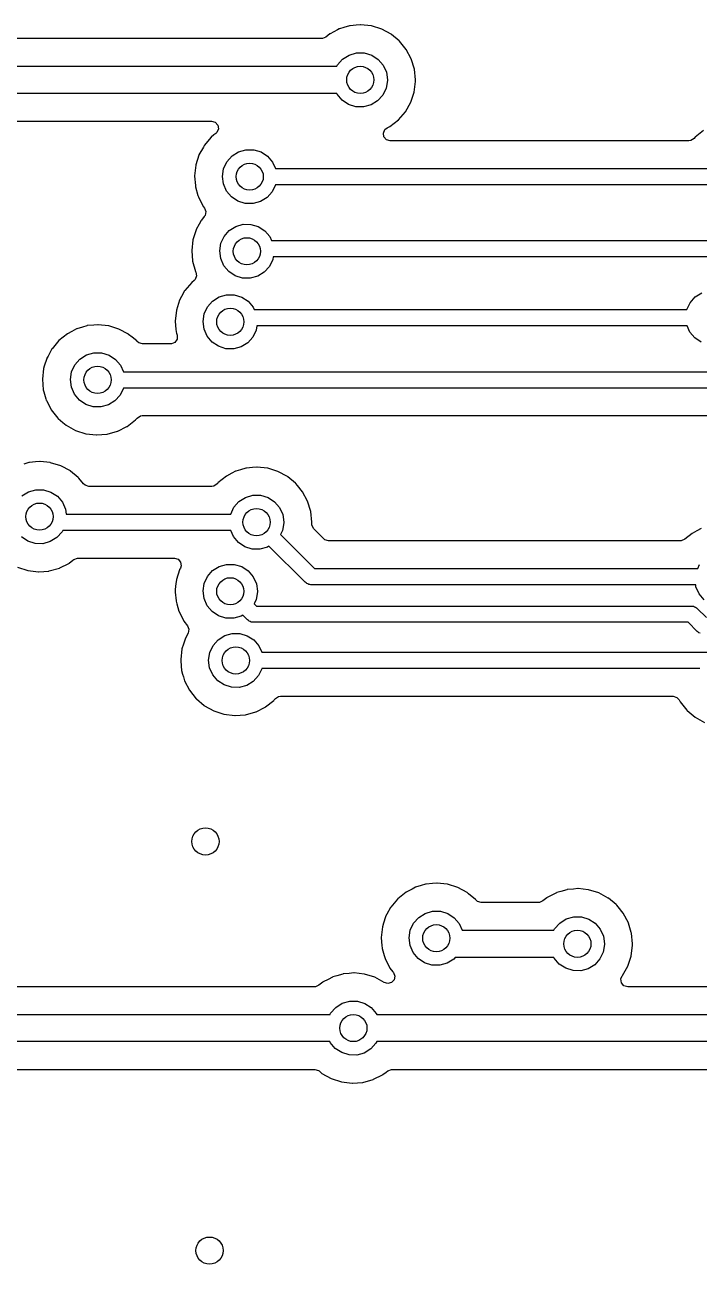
# Model space of a CAD drawing. Extents: x 123 to 292, y -246 to -33.
# Drawn here: x 144.46 to 156.85, y -160.7 to -137.93 of the extents above; entities that cross this region are included whole.
import ezdxf

# ---------------------------------------------------------------- set-up
doc = ezdxf.new("R2010")
doc.units = 0
doc.layers.add('BLACK', color=7, linetype='CONTINUOUS')

msp = doc.modelspace()

# ---------------------------------------------------------------- linework, layer by layer
at = {"layer": 'BLACK', "linetype": 'CONTINUOUS'}
for p, q in [((150.204, -138.018), (150.067, -138.09)), ((150.237, -138.001), (150.204, -138.018)), ((150.242, -137.998), (150.237, -138.001)), ((150.237, -138.001), (150.237, -138.001)), ((150.321, -137.975), (150.242, -137.998)), ((150.426, -137.944), (150.321, -137.975)), ((150.432, -137.943), (150.426, -137.944)), ((150.426, -137.944), (150.426, -137.944)), ((150.438, -137.942), (150.432, -137.943)), ((150.547, -137.932), (150.438, -137.942)), ((150.438, -137.942), (150.438, -137.942)), ((150.629, -137.925), (150.547, -137.932)), ((150.635, -137.925), (150.629, -137.925)), ((150.82, -137.945), (150.635, -137.925)), ((150.635, -137.925), (150.635, -137.925)), ((150.826, -137.945), (150.82, -137.945)), ((150.82, -137.945), (150.82, -137.945)), ((151.015, -138.004), (150.826, -137.945)), ((151.189, -138.098), (151.015, -138.004)), ((149.911, -138.179), (128.727, -138.179)), ((149.925, -138.179), (149.911, -138.179)), ((149.99, -138.152), (149.925, -138.179)), ((150.062, -138.094), (149.99, -138.152)), ((150.067, -138.09), (150.062, -138.094)), ((150.062, -138.094), (150.062, -138.094)), ((151.193, -138.102), (151.189, -138.098)), ((151.335, -138.219), (151.193, -138.102)), ((151.193, -138.102), (151.193, -138.102)), ((151.341, -138.224), (151.335, -138.219)), ((151.345, -138.229), (151.341, -138.224)), ((151.394, -138.289), (151.345, -138.229)), ((151.345, -138.229), (151.345, -138.229)), ((150.298, -138.557), (150.418, -138.482)), ((150.418, -138.482), (150.554, -138.443)), ((150.554, -138.443), (150.696, -138.443)), ((150.696, -138.443), (150.832, -138.484)), ((150.832, -138.484), (150.951, -138.561)), ((151.466, -138.377), (151.394, -138.289)), ((151.559, -138.552), (151.466, -138.377)), ((128.446, -138.688), (150.193, -138.688)), ((150.193, -138.688), (150.204, -138.663)), ((150.204, -138.663), (150.298, -138.557)), ((150.951, -138.561), (151.043, -138.669)), ((151.043, -138.669), (151.102, -138.798)), ((151.616, -138.741), (151.559, -138.552)), ((151.102, -138.798), (151.122, -138.938)), ((151.122, -138.938), (151.122, -138.95)), ((151.635, -138.938), (151.616, -138.741)), ((151.635, -138.966), (151.635, -138.938)), ((151.098, -139.09), (151.037, -139.218)), ((151.122, -138.95), (151.098, -139.09)), ((151.548, -139.35), (151.61, -139.163)), ((151.61, -139.163), (151.635, -138.966)), ((150.191, -139.188), (128.445, -139.188)), ((150.198, -139.202), (150.191, -139.188)), ((150.289, -139.311), (150.198, -139.202)), ((150.407, -139.389), (150.289, -139.311)), ((150.542, -139.432), (150.407, -139.389)), ((150.941, -139.323), (150.821, -139.397)), ((151.037, -139.218), (150.941, -139.323)), ((151.45, -139.522), (151.548, -139.35)), ((150.684, -139.434), (150.542, -139.432)), ((150.821, -139.397), (150.684, -139.434)), ((151.321, -139.672), (151.45, -139.522)), ((128.727, -139.696), (147.891, -139.696)), ((147.891, -139.696), (147.959, -139.717)), ((147.959, -139.717), (148.005, -139.77)), ((148.015, -139.84), (147.986, -139.905)), ((148.005, -139.77), (148.015, -139.84)), ((151.047, -139.914), (151.076, -139.849)), ((151.076, -139.849), (151.115, -139.819)), ((151.115, -139.819), (151.165, -139.794)), ((151.165, -139.794), (151.321, -139.672)), ((147.881, -139.992), (147.754, -140.143)), ((147.933, -139.95), (147.881, -139.992)), ((147.97, -139.921), (147.933, -139.95)), ((147.986, -139.905), (147.97, -139.921)), ((151.057, -139.984), (151.047, -139.914)), ((151.103, -140.037), (151.057, -139.984)), ((151.172, -140.058), (151.103, -140.037)), ((156.657, -140.058), (151.172, -140.058)), ((156.695, -140.052), (156.657, -140.058)), ((156.754, -140.012), (156.695, -140.052)), ((156.767, -139.997), (156.754, -140.012)), ((156.771, -139.992), (156.767, -139.997)), ((156.925, -139.868), (156.771, -139.992)), ((147.739, -140.171), (147.659, -140.317)), ((147.751, -140.149), (147.739, -140.171)), ((147.754, -140.143), (147.751, -140.149)), ((147.751, -140.149), (147.751, -140.149)), ((148.266, -140.335), (148.386, -140.26)), ((148.386, -140.26), (148.522, -140.221)), ((148.522, -140.221), (148.664, -140.221)), ((148.664, -140.221), (148.8, -140.262)), ((148.8, -140.262), (148.919, -140.339)), ((147.599, -140.505), (147.577, -140.702)), ((147.601, -140.499), (147.599, -140.505)), ((147.657, -140.323), (147.601, -140.499)), ((147.659, -140.317), (147.657, -140.323)), ((147.657, -140.323), (147.657, -140.323)), ((148.112, -140.57), (148.172, -140.441)), ((148.172, -140.441), (148.266, -140.335)), ((148.919, -140.339), (149.011, -140.447)), ((149.011, -140.447), (149.066, -140.566)), ((147.577, -140.702), (147.577, -140.708)), ((147.577, -140.708), (147.592, -140.88)), ((148.09, -140.71), (148.112, -140.57)), ((148.108, -140.85), (148.09, -140.71)), ((149.066, -140.566), (157.004, -140.566)), ((147.592, -140.88), (147.593, -140.899)), ((147.593, -140.899), (147.595, -140.905)), ((147.595, -140.905), (147.64, -141.063)), ((148.166, -140.98), (148.108, -140.85)), ((148.257, -141.089), (148.166, -140.98)), ((149.066, -140.868), (149.005, -140.996)), ((149.067, -140.866), (149.066, -140.868)), ((157.005, -140.866), (149.067, -140.866)), ((147.64, -141.063), (147.648, -141.089)), ((147.648, -141.089), (147.655, -141.103)), ((147.655, -141.103), (147.703, -141.197)), ((147.703, -141.197), (147.738, -141.265)), ((148.375, -141.167), (148.257, -141.089)), ((148.51, -141.21), (148.375, -141.167)), ((148.652, -141.212), (148.51, -141.21)), ((148.789, -141.175), (148.652, -141.212)), ((148.909, -141.101), (148.789, -141.175)), ((149.005, -140.996), (148.909, -141.101)), ((147.738, -141.265), (147.742, -141.27)), ((147.742, -141.27), (147.742, -141.27)), ((147.742, -141.27), (147.759, -141.292)), ((147.773, -141.427), (147.757, -141.451)), ((147.759, -141.292), (147.786, -141.357)), ((147.786, -141.357), (147.773, -141.427)), ((147.661, -141.592), (147.608, -141.688)), ((147.7, -141.52), (147.661, -141.592)), ((147.703, -141.515), (147.7, -141.52)), ((147.7, -141.52), (147.7, -141.52)), ((147.757, -141.451), (147.703, -141.515)), ((148.215, -141.707), (148.335, -141.631)), ((148.335, -141.631), (148.471, -141.592)), ((148.471, -141.592), (148.613, -141.593)), ((148.613, -141.593), (148.749, -141.634)), ((148.749, -141.634), (148.868, -141.711)), ((147.548, -141.877), (147.526, -142.073)), ((147.565, -141.822), (147.548, -141.877)), ((147.606, -141.694), (147.565, -141.822)), ((147.608, -141.688), (147.606, -141.694)), ((147.606, -141.694), (147.606, -141.694)), ((148.061, -141.941), (148.121, -141.813)), ((148.121, -141.813), (148.215, -141.707)), ((148.868, -141.711), (148.96, -141.818)), ((148.96, -141.818), (148.992, -141.887)), ((148.992, -141.887), (164.522, -141.887)), ((147.526, -142.073), (147.526, -142.08)), ((147.526, -142.08), (147.542, -142.261)), ((148.039, -142.081), (148.061, -141.941)), ((148.058, -142.222), (148.039, -142.081)), ((147.542, -142.261), (147.542, -142.271)), ((147.542, -142.271), (147.597, -142.461)), ((148.115, -142.352), (148.058, -142.222)), ((148.206, -142.46), (148.115, -142.352)), ((149.016, -142.24), (148.954, -142.367)), ((149.024, -142.187), (149.016, -142.24)), ((164.524, -142.187), (149.024, -142.187)), ((147.615, -142.539), (147.588, -142.604)), ((147.597, -142.461), (147.601, -142.469)), ((147.601, -142.469), (147.601, -142.47)), ((147.601, -142.47), (147.602, -142.472)), ((147.602, -142.472), (147.602, -142.472)), ((147.602, -142.472), (147.615, -142.539)), ((148.324, -142.539), (148.206, -142.46)), ((148.459, -142.581), (148.324, -142.539)), ((148.601, -142.584), (148.459, -142.581)), ((148.738, -142.546), (148.601, -142.584)), ((148.859, -142.472), (148.738, -142.546)), ((148.954, -142.367), (148.859, -142.472)), ((147.398, -142.81), (147.395, -142.816)), ((147.525, -142.659), (147.398, -142.81)), ((147.568, -142.625), (147.525, -142.659)), ((147.588, -142.604), (147.568, -142.625)), ((147.303, -142.984), (147.243, -143.172)), ((147.338, -142.921), (147.303, -142.984)), ((147.395, -142.816), (147.338, -142.921)), ((147.395, -142.816), (147.395, -142.816)), ((147.816, -143.108), (147.91, -143.002)), ((147.91, -143.002), (148.03, -142.927)), ((148.03, -142.927), (148.167, -142.888)), ((148.167, -142.888), (148.308, -142.888)), ((148.308, -142.888), (148.444, -142.929)), ((148.444, -142.929), (148.563, -143.006)), ((148.563, -143.006), (148.656, -143.114)), ((156.623, -143.157), (156.681, -143.032)), ((156.681, -143.032), (156.775, -142.926)), ((156.775, -142.926), (156.895, -142.85)), ((147.243, -143.172), (147.221, -143.369)), ((147.734, -143.377), (147.756, -143.237)), ((147.756, -143.237), (147.816, -143.108)), ((148.656, -143.114), (148.675, -143.157)), ((148.675, -143.157), (156.623, -143.157)), ((145.516, -143.481), (145.416, -143.51)), ((145.6, -143.456), (145.516, -143.481)), ((145.606, -143.454), (145.6, -143.456)), ((145.6, -143.456), (145.6, -143.456)), ((145.612, -143.454), (145.606, -143.454)), ((145.727, -143.443), (145.612, -143.454)), ((145.612, -143.454), (145.612, -143.454)), ((145.803, -143.436), (145.727, -143.443)), ((145.809, -143.437), (145.803, -143.436)), ((145.994, -143.456), (145.809, -143.437)), ((145.809, -143.437), (145.809, -143.437)), ((146, -143.457), (145.994, -143.456)), ((145.994, -143.456), (145.994, -143.456)), ((146.189, -143.516), (146, -143.457)), ((147.221, -143.369), (147.222, -143.375)), ((147.222, -143.375), (147.234, -143.519)), ((147.753, -143.517), (147.734, -143.377)), ((148.724, -143.457), (148.711, -143.535)), ((156.624, -143.457), (148.724, -143.457)), ((156.675, -143.571), (156.624, -143.457)), ((145.241, -143.602), (145.087, -143.726)), ((145.322, -143.56), (145.241, -143.602)), ((145.411, -143.513), (145.322, -143.56)), ((145.416, -143.51), (145.411, -143.513)), ((145.411, -143.513), (145.411, -143.513)), ((146.363, -143.61), (146.189, -143.516)), ((146.367, -143.614), (146.363, -143.61)), ((146.434, -143.668), (146.367, -143.614)), ((146.367, -143.614), (146.367, -143.614)), ((146.515, -143.736), (146.434, -143.668)), ((147.256, -143.702), (147.217, -143.761)), ((147.234, -143.519), (147.238, -143.566)), ((147.238, -143.566), (147.245, -143.592)), ((147.245, -143.592), (147.256, -143.631)), ((147.256, -143.631), (147.256, -143.702)), ((147.81, -143.647), (147.753, -143.517)), ((147.901, -143.756), (147.81, -143.647)), ((148.649, -143.663), (148.554, -143.768)), ((148.711, -143.535), (148.649, -143.663)), ((156.766, -143.68), (156.675, -143.571)), ((156.884, -143.758), (156.766, -143.68)), ((144.957, -143.883), (144.886, -144.012)), ((144.96, -143.877), (144.957, -143.883)), ((144.957, -143.883), (144.957, -143.883)), ((145.087, -143.726), (144.96, -143.877)), ((146.519, -143.741), (146.515, -143.736)), ((146.523, -143.745), (146.519, -143.741)), ((146.519, -143.741), (146.519, -143.741)), ((146.552, -143.771), (146.523, -143.745)), ((146.62, -143.791), (146.552, -143.771)), ((147.135, -143.791), (146.62, -143.791)), ((147.152, -143.79), (147.135, -143.791)), ((147.217, -143.761), (147.152, -143.79)), ((148.019, -143.834), (147.901, -143.756)), ((148.154, -143.877), (148.019, -143.834)), ((148.296, -143.879), (148.154, -143.877)), ((148.433, -143.842), (148.296, -143.879)), ((148.554, -143.768), (148.433, -143.842)), ((144.863, -144.056), (144.817, -144.2)), ((144.865, -144.051), (144.863, -144.056)), ((144.863, -144.056), (144.863, -144.056)), ((144.886, -144.012), (144.865, -144.051)), ((145.318, -144.304), (145.378, -144.175)), ((145.378, -144.175), (145.472, -144.069)), ((145.472, -144.069), (145.592, -143.993)), ((145.592, -143.993), (145.728, -143.954)), ((145.728, -143.954), (145.87, -143.955)), ((145.87, -143.955), (146.006, -143.996)), ((146.006, -143.996), (146.125, -144.073)), ((146.125, -144.073), (146.217, -144.18)), ((144.805, -144.239), (144.783, -144.436)), ((144.817, -144.2), (144.805, -144.239)), ((145.296, -144.444), (145.318, -144.304)), ((146.217, -144.18), (146.272, -144.3)), ((146.272, -144.3), (163.17, -144.3)), ((144.783, -144.436), (144.799, -144.633)), ((144.799, -144.633), (144.811, -144.673)), ((145.314, -144.584), (145.296, -144.444)), ((145.372, -144.714), (145.314, -144.584)), ((146.272, -144.602), (146.211, -144.729)), ((146.273, -144.6), (146.272, -144.602)), ((163.107, -144.6), (146.273, -144.6)), ((144.811, -144.673), (144.846, -144.796)), ((144.846, -144.796), (144.854, -144.823)), ((144.854, -144.823), (144.857, -144.828)), ((144.857, -144.828), (144.893, -144.898)), ((145.463, -144.823), (145.372, -144.714)), ((145.581, -144.901), (145.463, -144.823)), ((146.115, -144.834), (145.995, -144.909)), ((146.211, -144.729), (146.115, -144.834)), ((144.893, -144.898), (144.944, -144.999)), ((144.944, -144.999), (145.067, -145.154)), ((145.716, -144.943), (145.581, -144.901)), ((145.858, -144.946), (145.716, -144.943)), ((145.995, -144.909), (145.858, -144.946)), ((145.067, -145.154), (145.072, -145.158)), ((145.072, -145.158), (145.072, -145.158)), ((145.072, -145.158), (145.16, -145.232)), ((145.16, -145.232), (145.218, -145.282)), ((145.218, -145.282), (145.39, -145.378)), ((146.168, -145.392), (146.333, -145.308)), ((146.333, -145.308), (146.339, -145.305)), ((146.333, -145.308), (146.333, -145.308)), ((146.339, -145.305), (146.495, -145.184)), ((146.495, -145.184), (146.522, -145.152)), ((146.522, -145.152), (146.582, -145.113)), ((146.582, -145.113), (146.618, -145.108)), ((146.618, -145.108), (162.845, -145.108)), ((145.39, -145.378), (145.578, -145.44)), ((145.578, -145.44), (145.775, -145.463)), ((145.775, -145.463), (145.781, -145.462)), ((145.781, -145.462), (145.966, -145.448)), ((145.781, -145.462), (145.781, -145.462)), ((145.966, -145.448), (145.966, -145.448)), ((145.966, -145.448), (145.972, -145.448)), ((145.972, -145.448), (146.162, -145.395)), ((146.162, -145.395), (146.168, -145.392)), ((146.168, -145.392), (146.168, -145.392)), ((144.533, -145.971), (144.439, -145.999)), ((144.539, -145.969), (144.533, -145.971)), ((144.533, -145.971), (144.533, -145.971)), ((144.545, -145.968), (144.539, -145.969)), ((144.654, -145.959), (144.545, -145.968)), ((144.545, -145.968), (144.545, -145.968)), ((144.736, -145.951), (144.654, -145.959)), ((144.742, -145.952), (144.736, -145.951)), ((144.927, -145.971), (144.742, -145.952)), ((144.742, -145.952), (144.742, -145.952)), ((144.933, -145.972), (144.927, -145.971)), ((144.927, -145.971), (144.927, -145.971)), ((145.122, -146.03), (144.933, -145.972)), ((145.296, -146.124), (145.122, -146.03)), ((145.301, -146.128), (145.296, -146.124)), ((145.442, -146.245), (145.301, -146.128)), ((145.301, -146.128), (145.301, -146.128)), ((148.162, -146.218), (148.008, -146.342)), ((148.261, -146.166), (148.162, -146.218)), ((148.332, -146.129), (148.261, -146.166)), ((148.337, -146.126), (148.332, -146.129)), ((148.332, -146.129), (148.332, -146.129)), ((148.423, -146.101), (148.337, -146.126)), ((148.521, -146.072), (148.423, -146.101)), ((148.527, -146.071), (148.521, -146.072)), ((148.521, -146.072), (148.521, -146.072)), ((148.533, -146.07), (148.527, -146.071)), ((148.642, -146.06), (148.533, -146.07)), ((148.533, -146.07), (148.533, -146.07)), ((148.724, -146.053), (148.642, -146.06)), ((148.73, -146.053), (148.724, -146.053)), ((148.915, -146.073), (148.73, -146.053)), ((148.73, -146.053), (148.73, -146.053)), ((148.921, -146.073), (148.915, -146.073)), ((148.915, -146.073), (148.915, -146.073)), ((149.11, -146.132), (148.921, -146.073)), ((149.284, -146.226), (149.11, -146.132)), ((149.288, -146.23), (149.284, -146.226)), ((145.448, -146.25), (145.442, -146.245)), ((145.452, -146.255), (145.448, -146.25)), ((145.539, -146.361), (145.452, -146.255)), ((145.452, -146.255), (145.452, -146.255)), ((145.568, -146.387), (145.539, -146.361)), ((145.636, -146.407), (145.568, -146.387)), ((147.894, -146.407), (145.636, -146.407)), ((147.932, -146.402), (147.894, -146.407)), ((147.991, -146.362), (147.932, -146.402)), ((148.004, -146.347), (147.991, -146.362)), ((148.008, -146.342), (148.004, -146.347)), ((149.43, -146.347), (149.288, -146.23)), ((149.288, -146.23), (149.288, -146.23)), ((149.436, -146.352), (149.43, -146.347)), ((149.44, -146.357), (149.436, -146.352)), ((149.469, -146.392), (149.44, -146.357)), ((149.44, -146.357), (149.44, -146.357)), ((149.561, -146.505), (149.469, -146.392)), ((144.405, -146.584), (144.525, -146.508)), ((144.525, -146.508), (144.661, -146.469)), ((144.661, -146.469), (144.803, -146.47)), ((144.803, -146.47), (144.939, -146.511)), ((144.939, -146.511), (145.058, -146.588)), ((145.058, -146.588), (145.15, -146.695)), ((148.393, -146.685), (148.513, -146.61)), ((148.513, -146.61), (148.649, -146.571)), ((148.649, -146.571), (148.791, -146.571)), ((148.791, -146.571), (148.927, -146.612)), ((148.927, -146.612), (149.046, -146.689)), ((149.654, -146.68), (149.561, -146.505)), ((149.711, -146.869), (149.654, -146.68)), ((145.15, -146.695), (145.209, -146.824)), ((145.209, -146.824), (145.222, -146.916)), ((148.241, -146.916), (148.299, -146.791)), ((148.299, -146.791), (148.393, -146.685)), ((149.046, -146.689), (149.138, -146.797)), ((149.138, -146.797), (149.197, -146.926)), ((149.73, -147.066), (149.711, -146.869)), ((145.222, -146.916), (148.241, -146.916)), ((149.217, -147.078), (149.193, -147.218)), ((149.197, -146.926), (149.217, -147.066)), ((149.217, -147.066), (149.217, -147.078)), ((149.73, -147.07), (149.73, -147.066)), ((149.73, -147.094), (149.73, -147.07)), ((149.73, -147.07), (149.73, -147.07)), ((149.733, -147.122), (149.73, -147.094)), ((149.767, -147.185), (149.733, -147.122)), ((144.514, -147.416), (144.396, -147.337)), ((145.049, -147.349), (144.928, -147.423)), ((145.144, -147.244), (145.049, -147.349)), ((145.157, -147.216), (145.144, -147.244)), ((148.242, -147.216), (145.157, -147.216)), ((148.293, -147.33), (148.242, -147.216)), ((148.384, -147.439), (148.293, -147.33)), ((149.193, -147.218), (149.157, -147.294)), ((149.157, -147.294), (149.778, -147.915)), ((149.952, -147.37), (149.767, -147.185)), ((156.716, -147.271), (156.582, -147.379)), ((156.805, -147.224), (156.716, -147.271)), ((156.886, -147.182), (156.805, -147.224)), ((144.649, -147.458), (144.514, -147.416)), ((144.791, -147.461), (144.649, -147.458)), ((144.928, -147.423), (144.791, -147.461)), ((148.502, -147.517), (148.384, -147.439)), ((148.637, -147.56), (148.502, -147.517)), ((148.779, -147.562), (148.637, -147.56)), ((148.916, -147.525), (148.779, -147.562)), ((148.945, -147.507), (148.916, -147.525)), ((149.61, -148.171), (148.945, -147.507)), ((149.973, -147.387), (149.952, -147.37)), ((150.041, -147.407), (149.973, -147.387)), ((156.503, -147.407), (150.041, -147.407)), ((156.516, -147.406), (156.503, -147.407)), ((156.582, -147.379), (156.516, -147.406)), ((145.267, -147.823), (145.272, -147.82)), ((145.272, -147.82), (145.344, -147.764)), ((145.344, -147.764), (145.36, -147.751)), ((145.36, -147.751), (145.426, -147.725)), ((145.426, -147.725), (145.438, -147.725)), ((145.438, -147.725), (147.207, -147.725)), ((147.207, -147.725), (147.275, -147.745)), ((147.275, -147.745), (147.321, -147.798)), ((147.321, -147.798), (147.331, -147.868)), ((144.323, -147.893), (144.512, -147.954)), ((144.512, -147.954), (144.708, -147.978)), ((144.708, -147.978), (144.714, -147.977)), ((144.714, -147.977), (144.899, -147.963)), ((144.714, -147.977), (144.714, -147.977)), ((144.899, -147.963), (144.905, -147.962)), ((144.899, -147.963), (144.899, -147.963)), ((144.905, -147.962), (145.096, -147.909)), ((145.096, -147.909), (145.101, -147.906)), ((145.101, -147.906), (145.267, -147.823)), ((145.101, -147.906), (145.101, -147.906)), ((145.267, -147.823), (145.267, -147.823)), ((147.301, -147.943), (147.245, -148.119)), ((147.303, -147.937), (147.301, -147.943)), ((147.301, -147.943), (147.301, -147.943)), ((147.317, -147.911), (147.303, -147.937)), ((147.331, -147.868), (147.317, -147.911)), ((147.816, -148.061), (147.91, -147.955)), ((147.91, -147.955), (148.03, -147.88)), ((148.03, -147.88), (148.167, -147.841)), ((148.167, -147.841), (148.308, -147.841)), ((148.308, -147.841), (148.444, -147.882)), ((148.444, -147.882), (148.563, -147.959)), ((148.563, -147.959), (148.656, -148.067)), ((149.778, -147.915), (156.82, -147.915)), ((156.82, -147.915), (156.853, -147.844)), ((147.235, -148.195), (147.223, -148.305)), ((147.243, -148.125), (147.235, -148.195)), ((147.245, -148.119), (147.243, -148.125)), ((147.734, -148.33), (147.756, -148.19)), ((147.756, -148.19), (147.816, -148.061)), ((148.656, -148.067), (148.714, -148.196)), ((148.714, -148.196), (148.734, -148.336)), ((149.627, -148.181), (149.61, -148.171)), ((149.641, -148.195), (149.627, -148.181)), ((149.66, -148.2), (149.641, -148.195)), ((149.677, -148.21), (149.66, -148.2)), ((149.697, -148.21), (149.677, -148.21)), ((149.716, -148.215), (149.697, -148.21)), ((156.784, -148.215), (149.716, -148.215)), ((156.789, -148.253), (156.784, -148.215)), ((156.847, -148.383), (156.789, -148.253)), ((147.223, -148.305), (147.221, -148.322)), ((147.221, -148.322), (147.224, -148.354)), ((147.224, -148.354), (147.237, -148.512)), ((147.753, -148.47), (147.734, -148.33)), ((147.81, -148.6), (147.753, -148.47)), ((148.711, -148.488), (148.674, -148.564)), ((148.734, -148.348), (148.711, -148.488)), ((148.734, -148.336), (148.734, -148.348)), ((156.938, -148.491), (156.847, -148.383)), ((147.237, -148.512), (147.238, -148.519)), ((147.238, -148.519), (147.251, -148.565)), ((147.251, -148.565), (147.29, -148.701)), ((147.29, -148.701), (147.292, -148.709)), ((147.292, -148.709), (147.295, -148.715)), ((147.295, -148.715), (147.361, -148.842)), ((147.901, -148.709), (147.81, -148.6)), ((148.019, -148.787), (147.901, -148.709)), ((148.674, -148.564), (148.717, -148.606)), ((148.717, -148.606), (156.707, -148.606)), ((156.707, -148.606), (156.726, -148.611)), ((156.726, -148.611), (156.746, -148.611)), ((156.746, -148.611), (156.763, -148.621)), ((156.763, -148.621), (156.782, -148.626)), ((156.782, -148.626), (156.796, -148.64)), ((156.796, -148.64), (156.813, -148.65)), ((156.813, -148.65), (156.981, -148.818)), ((147.361, -148.842), (147.383, -148.885)), ((147.383, -148.885), (147.448, -148.968)), ((148.154, -148.83), (148.019, -148.787)), ((148.296, -148.832), (148.154, -148.83)), ((148.433, -148.795), (148.296, -148.832)), ((148.463, -148.777), (148.433, -148.795)), ((148.549, -148.862), (148.463, -148.777)), ((148.566, -148.872), (148.549, -148.862)), ((148.58, -148.886), (148.566, -148.872)), ((148.599, -148.891), (148.58, -148.886)), ((148.616, -148.901), (148.599, -148.891)), ((148.636, -148.901), (148.616, -148.901)), ((148.655, -148.906), (148.636, -148.901)), ((156.645, -148.906), (148.655, -148.906)), ((156.813, -149.074), (156.645, -148.906)), ((147.46, -149.106), (147.405, -149.207)), ((147.448, -148.968), (147.475, -149.033)), ((147.475, -149.033), (147.46, -149.106)), ((148.012, -149.225), (148.132, -149.15)), ((148.132, -149.15), (148.268, -149.111)), ((148.268, -149.111), (148.41, -149.111)), ((148.41, -149.111), (148.546, -149.152)), ((148.546, -149.152), (148.665, -149.229)), ((156.83, -149.084), (156.813, -149.074)), ((156.844, -149.098), (156.83, -149.084)), ((156.863, -149.103), (156.844, -149.098)), ((147.345, -149.395), (147.323, -149.592)), ((147.372, -149.309), (147.345, -149.395)), ((147.403, -149.213), (147.372, -149.309)), ((147.405, -149.207), (147.403, -149.213)), ((147.403, -149.213), (147.403, -149.213)), ((147.858, -149.46), (147.918, -149.331)), ((147.918, -149.331), (148.012, -149.225)), ((148.665, -149.229), (148.757, -149.337)), ((148.757, -149.337), (148.812, -149.456)), ((147.323, -149.592), (147.324, -149.608)), ((147.324, -149.608), (147.333, -149.709)), ((147.836, -149.6), (147.858, -149.46)), ((147.854, -149.74), (147.836, -149.6)), ((148.812, -149.456), (157.01, -149.456)), ((147.333, -149.709), (147.339, -149.789)), ((147.339, -149.789), (147.359, -149.856)), ((147.359, -149.856), (147.374, -149.908)), ((147.912, -149.87), (147.854, -149.74)), ((148.003, -149.979), (147.912, -149.87)), ((148.812, -149.758), (148.751, -149.886)), ((148.813, -149.756), (148.812, -149.758)), ((156.86, -149.756), (148.813, -149.756)), ((147.374, -149.908), (147.394, -149.979)), ((147.394, -149.979), (147.484, -150.155)), ((148.121, -150.057), (148.003, -149.979)), ((148.256, -150.1), (148.121, -150.057)), ((148.398, -150.102), (148.256, -150.1)), ((148.535, -150.065), (148.398, -150.102)), ((148.655, -149.991), (148.535, -150.065)), ((148.751, -149.886), (148.655, -149.991)), ((147.484, -150.155), (147.607, -150.31)), ((147.607, -150.31), (147.612, -150.314)), ((147.612, -150.314), (147.612, -150.314)), ((147.612, -150.314), (147.753, -150.434)), ((149.04, -150.333), (149.062, -150.308)), ((149.062, -150.308), (149.122, -150.27)), ((149.122, -150.27), (149.158, -150.264)), ((149.158, -150.264), (156.37, -150.264)), ((156.37, -150.264), (156.438, -150.285)), ((156.438, -150.285), (156.482, -150.333)), ((147.753, -150.434), (147.758, -150.438)), ((147.758, -150.438), (147.93, -150.535)), ((147.93, -150.535), (148.118, -150.596)), ((148.512, -150.604), (148.702, -150.551)), ((148.702, -150.551), (148.708, -150.548)), ((148.708, -150.548), (148.873, -150.464)), ((148.708, -150.548), (148.708, -150.548)), ((148.873, -150.464), (148.879, -150.462)), ((148.873, -150.464), (148.873, -150.464)), ((148.879, -150.462), (149.035, -150.34)), ((149.035, -150.34), (149.04, -150.333)), ((156.482, -150.333), (156.499, -150.367)), ((156.499, -150.367), (156.622, -150.522)), ((156.622, -150.522), (156.627, -150.526)), ((156.627, -150.526), (156.627, -150.526)), ((156.627, -150.526), (156.736, -150.619)), ((148.118, -150.596), (148.315, -150.619)), ((148.315, -150.619), (148.321, -150.619)), ((148.321, -150.619), (148.506, -150.604)), ((148.321, -150.619), (148.321, -150.619)), ((148.506, -150.604), (148.506, -150.604)), ((148.506, -150.604), (148.512, -150.604)), ((156.736, -150.619), (156.773, -150.65)), ((156.773, -150.65), (156.945, -150.746)), ((151.742, -153.741), (151.639, -153.772)), ((151.823, -153.718), (151.742, -153.741)), ((151.829, -153.716), (151.823, -153.718)), ((151.823, -153.718), (151.823, -153.718)), ((151.835, -153.715), (151.829, -153.716)), ((151.948, -153.705), (151.835, -153.715)), ((151.835, -153.715), (151.835, -153.715)), ((152.026, -153.698), (151.948, -153.705)), ((152.032, -153.699), (152.026, -153.698)), ((152.217, -153.718), (152.032, -153.699)), ((152.032, -153.699), (152.032, -153.699)), ((152.223, -153.719), (152.217, -153.718)), ((152.217, -153.718), (152.217, -153.718)), ((152.412, -153.777), (152.223, -153.719)), ((151.464, -153.863), (151.31, -153.987)), ((151.573, -153.807), (151.464, -153.863)), ((151.634, -153.775), (151.573, -153.807)), ((151.639, -153.772), (151.634, -153.775)), ((151.634, -153.775), (151.634, -153.775)), ((152.586, -153.871), (152.412, -153.777)), ((152.59, -153.875), (152.586, -153.871)), ((152.611, -153.893), (152.59, -153.875)), ((152.59, -153.875), (152.59, -153.875)), ((152.738, -153.997), (152.611, -153.893)), ((154.05, -153.969), (153.978, -154.027)), ((154.055, -153.965), (154.05, -153.969)), ((154.05, -153.969), (154.05, -153.969)), ((154.129, -153.926), (154.055, -153.965)), ((154.225, -153.876), (154.129, -153.926)), ((154.23, -153.873), (154.225, -153.876)), ((154.225, -153.876), (154.225, -153.876)), ((154.309, -153.85), (154.23, -153.873)), ((154.414, -153.819), (154.309, -153.85)), ((154.42, -153.818), (154.414, -153.819)), ((154.414, -153.819), (154.414, -153.819)), ((154.426, -153.817), (154.42, -153.818)), ((154.54, -153.807), (154.426, -153.817)), ((154.426, -153.817), (154.426, -153.817)), ((154.617, -153.8), (154.54, -153.807)), ((154.623, -153.8), (154.617, -153.8)), ((154.807, -153.82), (154.623, -153.8)), ((154.623, -153.8), (154.623, -153.8)), ((154.814, -153.82), (154.807, -153.82)), ((154.807, -153.82), (154.807, -153.82)), ((155.003, -153.879), (154.814, -153.82)), ((155.176, -153.973), (155.003, -153.879)), ((151.18, -154.144), (151.11, -154.272)), ((151.183, -154.139), (151.18, -154.144)), ((151.18, -154.144), (151.18, -154.144)), ((151.304, -153.994), (151.183, -154.139)), ((151.306, -153.992), (151.304, -153.994)), ((151.31, -153.987), (151.306, -153.992)), ((152.742, -154.002), (152.738, -153.997)), ((152.747, -154.008), (152.742, -154.002)), ((152.776, -154.034), (152.747, -154.008)), ((152.845, -154.054), (152.776, -154.034)), ((153.899, -154.054), (152.845, -154.054)), ((153.913, -154.054), (153.899, -154.054)), ((153.978, -154.027), (153.913, -154.054)), ((155.181, -153.977), (155.176, -153.973)), ((155.323, -154.094), (155.181, -153.977)), ((155.181, -153.977), (155.181, -153.977)), ((155.329, -154.099), (155.323, -154.094)), ((155.333, -154.104), (155.329, -154.099)), ((155.358, -154.134), (155.333, -154.104)), ((155.333, -154.104), (155.333, -154.104)), ((155.454, -154.252), (155.358, -154.134)), ((151.086, -154.318), (151.049, -154.433)), ((151.088, -154.312), (151.086, -154.318)), ((151.086, -154.318), (151.086, -154.318)), ((151.11, -154.272), (151.088, -154.312)), ((151.601, -154.437), (151.695, -154.331)), ((151.695, -154.331), (151.815, -154.255)), ((151.815, -154.255), (151.951, -154.216)), ((151.951, -154.216), (152.093, -154.217)), ((152.093, -154.217), (152.229, -154.258)), ((152.229, -154.258), (152.348, -154.335)), ((152.348, -154.335), (152.44, -154.442)), ((154.286, -154.432), (154.406, -154.357)), ((154.406, -154.357), (154.542, -154.318)), ((154.542, -154.318), (154.684, -154.318)), ((154.684, -154.318), (154.82, -154.359)), ((154.82, -154.359), (154.938, -154.436)), ((155.547, -154.427), (155.454, -154.252)), ((155.548, -154.433), (155.547, -154.427)), ((151.028, -154.501), (151.006, -154.697)), ((151.049, -154.433), (151.028, -154.501)), ((151.519, -154.705), (151.541, -154.565)), ((151.541, -154.565), (151.601, -154.437)), ((152.44, -154.442), (152.495, -154.563)), ((152.495, -154.563), (154.18, -154.563)), ((154.18, -154.563), (154.192, -154.538)), ((154.192, -154.538), (154.286, -154.432)), ((154.938, -154.436), (155.031, -154.544)), ((155.031, -154.544), (155.09, -154.673)), ((155.601, -154.605), (155.548, -154.433)), ((155.604, -154.616), (155.601, -154.605)), ((155.623, -154.813), (155.604, -154.616)), ((151.006, -154.697), (151.006, -154.703)), ((151.006, -154.703), (151.018, -154.845)), ((151.018, -154.845), (151.022, -154.894)), ((151.537, -154.846), (151.519, -154.705)), ((151.595, -154.976), (151.537, -154.846)), ((155.11, -154.825), (155.086, -154.965)), ((155.09, -154.673), (155.11, -154.813)), ((155.11, -154.813), (155.11, -154.825)), ((155.598, -155.038), (155.623, -154.841)), ((155.623, -154.841), (155.623, -154.813)), ((151.022, -154.894), (151.024, -154.9)), ((151.024, -154.9), (151.061, -155.029)), ((151.061, -155.029), (151.077, -155.084)), ((151.077, -155.084), (151.08, -155.09)), ((151.08, -155.09), (151.152, -155.231)), ((151.686, -155.084), (151.595, -154.976)), ((151.804, -155.163), (151.686, -155.084)), ((152.338, -155.096), (152.218, -155.17)), ((152.368, -155.063), (152.338, -155.096)), ((154.179, -155.063), (152.368, -155.063)), ((154.185, -155.077), (154.179, -155.063)), ((154.277, -155.186), (154.185, -155.077)), ((155.024, -155.093), (154.929, -155.198)), ((155.086, -154.965), (155.024, -155.093)), ((155.536, -155.225), (155.598, -155.038)), ((151.152, -155.231), (151.167, -155.26)), ((151.167, -155.26), (151.219, -155.326)), ((151.219, -155.326), (151.23, -155.34)), ((151.939, -155.205), (151.804, -155.163)), ((152.081, -155.208), (151.939, -155.205)), ((152.218, -155.17), (152.081, -155.208)), ((154.395, -155.264), (154.277, -155.186)), ((154.53, -155.307), (154.395, -155.264)), ((154.672, -155.309), (154.53, -155.307)), ((154.808, -155.272), (154.672, -155.309)), ((154.929, -155.198), (154.808, -155.272)), ((155.438, -155.397), (155.536, -155.225)), ((149.935, -155.518), (149.863, -155.576)), ((149.94, -155.514), (149.935, -155.518)), ((149.935, -155.518), (149.935, -155.518)), ((150.029, -155.468), (149.94, -155.514)), ((150.11, -155.426), (150.029, -155.468)), ((150.115, -155.423), (150.11, -155.426)), ((150.11, -155.426), (150.11, -155.426)), ((150.194, -155.4), (150.115, -155.423)), ((150.299, -155.369), (150.194, -155.4)), ((150.305, -155.367), (150.299, -155.369)), ((150.299, -155.369), (150.299, -155.369)), ((150.311, -155.366), (150.305, -155.367)), ((150.42, -155.357), (150.311, -155.366)), ((150.311, -155.366), (150.311, -155.366)), ((150.502, -155.349), (150.42, -155.357)), ((150.508, -155.35), (150.502, -155.349)), ((150.693, -155.369), (150.508, -155.35)), ((150.508, -155.35), (150.508, -155.35)), ((150.699, -155.37), (150.693, -155.369)), ((150.693, -155.369), (150.693, -155.369)), ((150.888, -155.428), (150.699, -155.37)), ((151.062, -155.522), (150.888, -155.428)), ((151.063, -155.523), (151.062, -155.522)), ((151.126, -155.544), (151.063, -155.523)), ((151.195, -155.527), (151.126, -155.544)), ((151.244, -155.475), (151.195, -155.527)), ((151.23, -155.34), (151.257, -155.406)), ((151.257, -155.406), (151.244, -155.475)), ((155.41, -155.46), (155.431, -155.405)), ((155.42, -155.53), (155.41, -155.46)), ((155.466, -155.584), (155.42, -155.53)), ((155.431, -155.405), (155.434, -155.402)), ((155.434, -155.402), (155.438, -155.397)), ((149.784, -155.604), (128.578, -155.604)), ((149.798, -155.603), (149.784, -155.604)), ((149.863, -155.576), (149.798, -155.603)), ((155.534, -155.604), (155.466, -155.584)), ((163.309, -155.604), (155.534, -155.604)), ((150.077, -156.088), (150.171, -155.982)), ((150.171, -155.982), (150.291, -155.906)), ((150.291, -155.906), (150.427, -155.867)), ((150.427, -155.867), (150.569, -155.868)), ((150.569, -155.868), (150.705, -155.909)), ((150.705, -155.909), (150.824, -155.986)), ((150.824, -155.986), (150.916, -156.093)), ((128.366, -156.112), (150.066, -156.112)), ((150.066, -156.112), (150.077, -156.088)), ((150.916, -156.093), (150.925, -156.112)), ((150.925, -156.112), (163.322, -156.112)), ((150.064, -156.612), (128.493, -156.612)), ((150.071, -156.627), (150.064, -156.612)), ((150.162, -156.735), (150.071, -156.627)), ((150.91, -156.642), (150.814, -156.747)), ((150.924, -156.612), (150.91, -156.642)), ((163.054, -156.612), (150.924, -156.612)), ((150.28, -156.814), (150.162, -156.735)), ((150.415, -156.856), (150.28, -156.814)), ((150.557, -156.859), (150.415, -156.856)), ((150.694, -156.821), (150.557, -156.859)), ((150.814, -156.747), (150.694, -156.821)), ((128.839, -157.121), (149.784, -157.121)), ((149.784, -157.121), (149.852, -157.141)), ((149.852, -157.141), (149.865, -157.151)), ((149.865, -157.151), (149.917, -157.195)), ((151.1, -157.17), (151.128, -157.148)), ((151.128, -157.148), (151.194, -157.121)), ((151.194, -157.121), (151.206, -157.121)), ((151.206, -157.121), (158.802, -157.121)), ((149.917, -157.195), (150.089, -157.291)), ((150.089, -157.291), (150.277, -157.352)), ((150.277, -157.352), (150.474, -157.376)), ((150.474, -157.376), (150.48, -157.375)), ((150.48, -157.375), (150.665, -157.361)), ((150.48, -157.375), (150.48, -157.375)), ((150.665, -157.361), (150.671, -157.36)), ((150.665, -157.361), (150.665, -157.361)), ((150.671, -157.36), (150.861, -157.307)), ((150.861, -157.307), (150.867, -157.304)), ((150.867, -157.304), (151.032, -157.221)), ((150.867, -157.304), (150.867, -157.304)), ((151.032, -157.221), (151.038, -157.218)), ((151.032, -157.221), (151.032, -157.221)), ((151.038, -157.218), (151.1, -157.17))]:
    msp.add_line(p, q, dxfattribs=at)
at = {"layer": 'BLACK'}
for centre in [(150.622, -138.938), (148.59, -140.716), (148.539, -142.088), (148.234, -143.383), (145.796, -144.45), (144.729, -146.964), (148.717, -147.066), (148.234, -148.336), (148.336, -149.606), (147.777, -152.933), (152.019, -154.711), (154.61, -154.813), (150.495, -156.362), (147.853, -160.452)]:
    msp.add_circle(centre, 0.25, dxfattribs=at)

doc.saveas('drawing.dxf')
